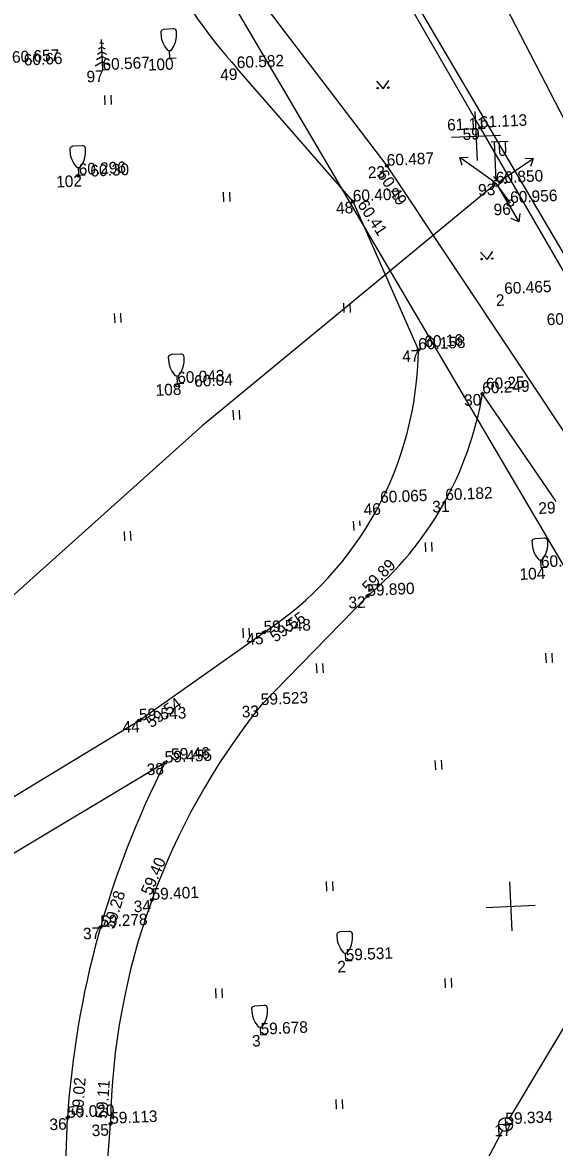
# Model space of a CAD drawing. Extents: x 641493 to 641754, y 6456801 to 6457062.
# Drawn here: x 641616.9 to 641651.4, y 6456908.6 to 6456981.6 of the extents above; entities that cross this region are included whole.
import ezdxf

# ---------------------------------------------------------------- set-up
doc = ezdxf.new("R2010")
doc.units = 0
for name, color, linetype in [('Level 10', 7, 'Continuous'), ('Level 11', 7, 'Continuous'), ('Level 12', 7, 'Continuous'), ('Level 14', 7, 'Continuous'), ('Level 15', 7, 'Continuous'), ('Level 2', 7, 'Continuous'), ('Level 21', 7, 'Continuous'), ('Level 28', 7, 'Continuous'), ('Level 3', 7, 'Continuous'), ('Level 30', 7, 'Continuous'), ('Level 4', 7, 'Continuous'), ('Level 40', 7, 'Continuous'), ('Level 41', 7, 'Continuous'), ('Level 58', 7, 'Continuous'), ('Level 59', 7, 'Continuous'), ('Level 62', 7, 'Continuous'), ('Level 63', 7, 'Continuous')]:
    doc.layers.add(name, color=color, linetype=linetype)

# ---------------------------------------------------------------- blocks, each defined once
blk = doc.blocks.new('VKANKA')
at = {"layer": 'Level 4'}
for q in [(-500, 0), (0, 500), (500, 0), (0, -500)]:
    blk.add_line((0, 0), q, dxfattribs=at)
blk.add_circle((0, 0), 500, dxfattribs=at)

msp = doc.modelspace()

# ---------------------------------------------------------------- linework, layer by layer
at = {"layer": 'Level 10'}
for p, q in [((641626.052, 6456981.14), (641626.651, 6456981.167)), ((641622.083, 6456978.471), (641621.994, 6456980.468)), ((641622.03, 6456979.669), (641621.74, 6456979.491)), ((641622.016, 6456979.969), (641621.81, 6456979.842)), ((641622.003, 6456980.269), (641621.88, 6456980.193)), ((641622.003, 6456980.269), (641622.132, 6456980.204)), ((641622.016, 6456979.969), (641622.233, 6456979.861)), ((641622.03, 6456979.669), (641622.335, 6456979.517)), ((641626.314, 6456979.751), (641626.514, 6456979.76)), ((641626.436, 6456979.256), (641626.414, 6456979.755)), ((641622.059, 6456979.02), (641621.596, 6456978.735)), ((641622.043, 6456979.37), (641621.669, 6456979.139)), ((641622.043, 6456979.37), (641622.436, 6456979.174)), ((641622.059, 6456979.02), (641622.545, 6456978.777)), ((641626.436, 6456979.256), (641626.836, 6456979.274)), ((641622.483, 6456978.488), (641622.083, 6456978.471)), ((641620.153, 6456973.561), (641620.753, 6456973.588)), ((641620.416, 6456972.171), (641620.616, 6456972.18)), ((641620.538, 6456971.676), (641620.516, 6456972.176)), ((641620.538, 6456971.676), (641620.938, 6456971.694)), ((641626.546, 6456960.049), (641627.145, 6456960.075)), ((641626.808, 6456958.659), (641627.008, 6456958.668)), ((641626.93, 6456958.164), (641626.908, 6456958.664)), ((641626.93, 6456958.164), (641627.33, 6456958.182)), ((641650.125, 6456948.111), (641650.724, 6456948.138)), ((641650.387, 6456946.721), (641650.587, 6456946.73)), ((641650.51, 6456946.226), (641650.487, 6456946.726)), ((641650.51, 6456946.226), (641650.909, 6456946.244)), ((641637.466, 6456922.614), (641638.066, 6456922.641)), ((641637.729, 6456921.225), (641637.928, 6456921.234)), ((641637.851, 6456920.73), (641637.829, 6456921.229)), ((641637.851, 6456920.73), (641638.251, 6456920.748)), ((641631.947, 6456917.81), (641632.547, 6456917.837)), ((641632.21, 6456916.421), (641632.409, 6456916.43)), ((641632.332, 6456915.926), (641632.31, 6456916.425)), ((641632.332, 6456915.926), (641632.731, 6456915.944))]:
    msp.add_line(p, q, dxfattribs=at)
for points in [[(641626.314, 6456979.751), (641626.146, 6456979.957), (641626.077, 6456980.065), (641625.992, 6456980.237), (641625.921, 6456980.459), (641625.89, 6456980.614), (641625.861, 6456980.932), (641625.861, 6456980.973), (641625.887, 6456981.046), (641625.926, 6456981.085), (641626.052, 6456981.14)], [(641626.514, 6456979.76), (641626.662, 6456979.98), (641626.722, 6456980.094), (641626.791, 6456980.273), (641626.842, 6456980.501), (641626.859, 6456980.657), (641626.86, 6456980.977), (641626.856, 6456981.018), (641626.823, 6456981.088), (641626.781, 6456981.123), (641626.651, 6456981.167)], [(641620.416, 6456972.171), (641620.248, 6456972.377), (641620.179, 6456972.486), (641620.094, 6456972.657), (641620.022, 6456972.88), (641619.992, 6456973.034), (641619.963, 6456973.352), (641619.963, 6456973.394), (641619.989, 6456973.466), (641620.028, 6456973.505), (641620.153, 6456973.561)], [(641620.616, 6456972.18), (641620.764, 6456972.4), (641620.824, 6456972.515), (641620.893, 6456972.693), (641620.944, 6456972.921), (641620.961, 6456973.078), (641620.961, 6456973.397), (641620.958, 6456973.438), (641620.925, 6456973.508), (641620.883, 6456973.544), (641620.753, 6456973.588)], [(641626.808, 6456958.659), (641626.64, 6456958.865), (641626.571, 6456958.973), (641626.486, 6456959.145), (641626.415, 6456959.367), (641626.384, 6456959.522), (641626.355, 6456959.84), (641626.355, 6456959.881), (641626.381, 6456959.954), (641626.42, 6456959.993), (641626.546, 6456960.049)], [(641627.008, 6456958.668), (641627.157, 6456958.888), (641627.216, 6456959.002), (641627.285, 6456959.181), (641627.336, 6456959.409), (641627.353, 6456959.566), (641627.354, 6456959.885), (641627.35, 6456959.926), (641627.317, 6456959.996), (641627.275, 6456960.031), (641627.145, 6456960.075)], [(641650.387, 6456946.721), (641650.22, 6456946.927), (641650.15, 6456947.036), (641650.065, 6456947.207), (641649.994, 6456947.43), (641649.963, 6456947.584), (641649.934, 6456947.902), (641649.934, 6456947.944), (641649.961, 6456948.016), (641649.999, 6456948.055), (641650.125, 6456948.111)], [(641650.587, 6456946.73), (641650.736, 6456946.95), (641650.795, 6456947.065), (641650.864, 6456947.243), (641650.916, 6456947.471), (641650.932, 6456947.628), (641650.933, 6456947.947), (641650.929, 6456947.988), (641650.896, 6456948.058), (641650.854, 6456948.094), (641650.724, 6456948.138)], [(641637.729, 6456921.225), (641637.561, 6456921.431), (641637.492, 6456921.539), (641637.407, 6456921.711), (641637.335, 6456921.933), (641637.305, 6456922.088), (641637.275, 6456922.406), (641637.276, 6456922.447), (641637.302, 6456922.52), (641637.341, 6456922.559), (641637.466, 6456922.614)], [(641637.928, 6456921.234), (641638.077, 6456921.454), (641638.137, 6456921.568), (641638.206, 6456921.747), (641638.257, 6456921.975), (641638.274, 6456922.131), (641638.274, 6456922.45), (641638.27, 6456922.492), (641638.238, 6456922.562), (641638.196, 6456922.597), (641638.066, 6456922.641)], [(641632.21, 6456916.421), (641632.042, 6456916.626), (641631.972, 6456916.735), (641631.888, 6456916.907), (641631.816, 6456917.129), (641631.786, 6456917.284), (641631.756, 6456917.601), (641631.757, 6456917.643), (641631.783, 6456917.716), (641631.822, 6456917.755), (641631.947, 6456917.81)], [(641632.409, 6456916.43), (641632.558, 6456916.649), (641632.618, 6456916.764), (641632.687, 6456916.942), (641632.738, 6456917.17), (641632.755, 6456917.327), (641632.755, 6456917.646), (641632.751, 6456917.688), (641632.719, 6456917.758), (641632.677, 6456917.793), (641632.547, 6456917.837)]]:
    msp.add_lwpolyline(points, dxfattribs=at)
at = {"layer": 'Level 11'}
for p, q in [((641647.268, 6456973.818), (641648.367, 6456973.867)), ((641647.468, 6456973.827), (641647.58, 6456971.33)), ((641647.768, 6456973.841), (641647.799, 6456973.141)), ((641648.167, 6456973.858), (641648.199, 6456973.159))]:
    msp.add_line(p, q, dxfattribs=at)
msp.add_circle((641647.589, 6456971.13), 0.2, dxfattribs=at)
msp.add_arc((641647.999, 6456973.15), 0.2, 182.50333, 2.62472, dxfattribs=at)
at = {"layer": 'Level 12'}
for p, q in [((641645.232, 6456972.82), (641645.782, 6456972.833)), ((641647.426, 6456971.247), (641645.232, 6456972.82)), ((641645.396, 6456972.295), (641645.232, 6456972.82)), ((641647.755, 6456971.241), (641649.999, 6456972.742)), ((641649.45, 6456972.773), (641649.999, 6456972.742)), ((641649.999, 6456972.742), (641649.818, 6456972.223)), ((641647.691, 6456970.958), (641649.068, 6456968.636)), ((641649.068, 6456968.636), (641648.559, 6456968.845)), ((641649.128, 6456969.182), (641649.068, 6456968.636))]:
    msp.add_line(p, q, dxfattribs=at)
msp.add_circle((641647.589, 6456971.13), 0.2, dxfattribs=at)
msp.add_circle((641647.589, 6456971.13), 0.2, dxfattribs=at)
msp.add_circle((641647.589, 6456971.13), 0.2, dxfattribs=at)
at = {"layer": 'Level 14'}
for p, q in [((641666.518, 6456940.79), (641648.44, 6456910.497)), ((641648, 6456909.713), (641629.834, 6456875.163))]:
    msp.add_line(p, q, dxfattribs=at)
at = {"layer": 'Level 15'}
msp.add_line((641653.489, 6456972.384), (641633.614, 6457010.947), dxfattribs=at)
at = {"layer": 'Level 2'}
msp.add_line((641648.513, 6456969.854), (641647.589, 6456971.13), dxfattribs=at)
at = {"layer": 'Level 21'}
for p, q in [((641647.589, 6456971.13), (641628.516, 6456955.386)), ((641628.516, 6456955.386), (641611.003, 6456939.688))]:
    msp.add_line(p, q, dxfattribs=at)
at = {"layer": 'Level 28'}
for p, q in [((641635.762, 6456993.536), (641646.549, 6456974.741)), ((641646.549, 6456974.741), (641653.802, 6456962.195))]:
    msp.add_line(p, q, dxfattribs=at)
at = {"layer": 'Level 3'}
msp.add_circle((641648.513, 6456969.854), 0.205, dxfattribs=at)
at = {"layer": 'Level 30'}
for p, q in [((641630.926, 6456984.857), (641640.51, 6456972.268)), ((641638.311, 6456969.951), (641630.787, 6456978.598)), ((641640.51, 6456972.268), (641653.885, 6456952.147)), ((641642.551, 6456960.34), (641638.311, 6456969.951)), ((641651.485, 6456950.496), (641646.706, 6456957.494)), ((641639.252, 6456944.375), (641632.346, 6456937.299)), ((641624.452, 6456936.302), (641632.527, 6456942.007)), ((641606.57, 6456925.482), (641624.452, 6456936.302)), ((641626.117, 6456933.558), (641608.189, 6456922.844)), ((641619.483, 6456901.701), (641619.796, 6456910.532)), ((641622.348, 6456906.84), (641622.58, 6456910.145))]:
    msp.add_line(p, q, dxfattribs=at)
for centre, radius, start, end in [((641654.951, 6457000.388), 32.538, 193.17894, 222.04265), ((641620.311, 6456960.593), 22.241, 303.31534, 359.34818), ((641625.05, 6456961.121), 21.958, 310.30162, 350.49207), ((641667.33, 6456909.383), 44.757, 141.41247, 179.02441), ((641679.055, 6456906.643), 59.386, 153.05047, 176.24563)]:
    msp.add_arc(centre, radius, start, end, dxfattribs=at)
at = {"layer": 'Level 4'}
for q in [(641648.189, 6456910.56), (641647.76, 6456910.091), (641648.659, 6456910.131), (641648.23, 6456909.661)]:
    msp.add_line((641648.209, 6456910.111), q, dxfattribs=at)
msp.add_circle((641648.209, 6456910.111), 0.45, dxfattribs=at)
at = {"layer": 'Level 40'}
for p, q in [((641603.499, 6457028.792), (641713.505, 6456841.555)), ((641654.35, 6456962.518), (641636.125, 6456993.56))]:
    msp.add_line(p, q, dxfattribs=at)
at = {"layer": 'Level 41'}
for p, q in [((641639.835, 6456977.759), (641640.258, 6456977.274)), ((641640.258, 6456977.274), (641640.634, 6456977.795)), ((641622.199, 6456976.839), (641622.227, 6456976.22)), ((641622.605, 6456976.846), (641622.632, 6456976.238)), ((641647.418, 6456971.589), (641647.841, 6456971.104)), ((641647.841, 6456971.104), (641648.217, 6456971.625)), ((641629.893, 6456970.558), (641629.92, 6456969.938)), ((641630.298, 6456970.565), (641630.326, 6456969.957)), ((641646.574, 6456966.674), (641646.999, 6456966.187)), ((641646.999, 6456966.187), (641647.373, 6456966.709)), ((641637.697, 6456963.369), (641637.725, 6456962.75)), ((641638.103, 6456963.376), (641638.13, 6456962.768)), ((641622.832, 6456962.704), (641622.86, 6456962.084)), ((641623.238, 6456962.711), (641623.265, 6456962.102)), ((641630.526, 6456956.422), (641630.553, 6456955.803)), ((641630.931, 6456956.429), (641630.959, 6456955.821)), ((641638.33, 6456949.234), (641638.358, 6456948.614)), ((641638.736, 6456949.241), (641638.75, 6456948.925)), ((641623.465, 6456948.568), (641623.493, 6456947.949)), ((641623.871, 6456948.575), (641623.898, 6456947.967)), ((641642.992, 6456947.855), (641643.02, 6456947.235)), ((641643.398, 6456947.862), (641643.425, 6456947.253)), ((641631.159, 6456942.286), (641631.186, 6456941.667)), ((641631.564, 6456942.293), (641631.592, 6456941.685)), ((641650.797, 6456940.666), (641650.824, 6456940.047)), ((641651.202, 6456940.673), (641651.23, 6456940.065)), ((641635.931, 6456940.001), (641635.959, 6456939.381)), ((641636.337, 6456940.007), (641636.364, 6456939.399)), ((641643.625, 6456933.719), (641643.653, 6456933.1)), ((641644.031, 6456933.726), (641644.058, 6456933.118)), ((641636.564, 6456925.865), (641636.592, 6456925.245)), ((641636.97, 6456925.872), (641636.997, 6456925.264)), ((641644.258, 6456919.583), (641644.286, 6456918.964)), ((641644.664, 6456919.59), (641644.691, 6456918.982)), ((641629.393, 6456918.918), (641629.421, 6456918.298)), ((641629.798, 6456918.925), (641629.826, 6456918.316)), ((641637.197, 6456911.729), (641637.225, 6456911.11)), ((641637.603, 6456911.736), (641637.63, 6456911.128)), ((641622.74, 6456911.014), (641622.765, 6456910.462))]:
    msp.add_line(p, q, dxfattribs=at)
for centre, radius in [((641640.604, 6456977.343), 0.0482), ((641639.905, 6456977.312), 0.0433), ((641647.488, 6456971.142), 0.0407), ((641648.187, 6456971.173), 0.0486), ((641646.644, 6456966.226), 0.0428), ((641647.343, 6456966.258), 0.0452)]:
    msp.add_circle(centre, radius, dxfattribs=at)
at = {"layer": 'Level 58'}
for p, q in [((641646.219, 6456975.789), (641646.362, 6456972.606)), ((641644.699, 6456974.126), (641647.882, 6456974.269)), ((641648.456, 6456925.845), (641648.598, 6456922.661)), ((641646.935, 6456924.182), (641650.119, 6456924.324))]:
    msp.add_line(p, q, dxfattribs=at)
at = {"layer": 'Level 59'}
for centre in [(641646.549, 6456974.741), (641640.51, 6456972.268), (641620.478, 6456971.633), (641638.311, 6456969.951), (641642.551, 6456960.34), (641626.915, 6456958.024), (641646.706, 6456957.494), (641639.252, 6456944.375), (641632.527, 6456942.007), (641624.452, 6456936.302), (641626.117, 6456933.558), (641625.264, 6456924.666), (641621.938, 6456922.905), (641619.796, 6456910.532), (641622.58, 6456910.145)]:
    msp.add_circle(centre, 0.0909, dxfattribs=at)

# ---------------------------------------------------------------- block references
at = {"layer": 'Level 4', "xscale": 9.999000664682737e-05, "yscale": 9.999000664682736e-05, "rotation": 2.5640219439467273}
msp.add_blockref('VKANKA', (641648.209, 6456910.111), dxfattribs=at)

# ---------------------------------------------------------------- texts
at = {"layer": 'Level 59'}
for s, rotation, p in [('60.66', 2.56402, (641616.978, 6456978.77)), ('61.11', 2.56402, (641644.427, 6456974.547)), ('60.30', 2.56402, (641621.296, 6456971.57)), ('60.49', 303.749, (641639.842, 6456971.705)), ('60.41', 303.749, (641638.568, 6456969.75)), ('60.99', 2.56402, (641650.884, 6456961.932)), ('60.16', 2.56402, (641642.952, 6456960.502)), ('60.04', 2.56402, (641628.025, 6456957.935)), ('60.25', 2.56402, (641646.946, 6456957.769)), ('59.89', 44.74847, (641639.348, 6456944.547)), ('59.55', 35.53342, (641633.274, 6456941.341)), ('59.54', 35.53342, (641625.232, 6456935.789)), ('59.46', 2.56402, (641626.534, 6456933.733)), ('59.40', 66.65751, (641625.206, 6456924.914)), ('59.28', 72.9102, (641622.815, 6456922.726)), ('59.02', 85.93151, (641620.803, 6456910.632)), ('59.11', 85.93151, (641622.367, 6456910.46))]:
    msp.add_text(s, height=0.7499, rotation=rotation, dxfattribs=at).set_placement(p)
at = {"layer": 'Level 62'}
for s, height, p in [('100', 0.7499, (641625.025, 6456978.442)), ('97', 0.7499, (641621.049, 6456977.674)), ('49', 0.7499, (641629.717, 6456977.799)), ('59', 0.7499, (641645.433, 6456973.94)), ('23', 0.7499, (641639.287, 6456971.463)), ('102', 0.7499, (641619.079, 6456970.86)), ('93', 0.7499, (641646.437, 6456970.328)), ('48', 0.7499, (641637.224, 6456969.152)), ('96', 0.7499, (641647.443, 6456969.056)), ('2', 0.75, (641647.591, 6456963.179)), ('2', 0.75, (641647.591, 6456963.179)), ('47', 0.7499, (641641.517, 6456959.543)), ('108', 0.7499, (641625.525, 6456957.35)), ('30', 0.7499, (641645.53, 6456956.691)), ('46', 0.7499, (641639.014, 6456949.609)), ('31', 0.7499, (641643.463, 6456949.785)), ('29', 0.7499, (641650.344, 6456949.694)), ('104', 0.7499, (641649.122, 6456945.413)), ('32', 0.7499, (641638.029, 6456943.57)), ('45', 0.7499, (641631.41, 6456941.206)), ('33', 0.7499, (641631.111, 6456936.493)), ('44', 0.7499, (641623.383, 6456935.503)), ('38', 0.7499, (641624.948, 6456932.754)), ('34', 0.7499, (641624.111, 6456923.864)), ('37', 0.7499, (641620.822, 6456922.104)), ('2', 0.75, (641637.312, 6456919.955)), ('3', 0.75, (641631.781, 6456915.15)), ('36', 0.7499, (641618.644, 6456909.73)), ('35', 0.7499, (641621.38, 6456909.341)), ('17', 0.7499, (641647.482, 6456909.328))]:
    msp.add_text(s, height=height, rotation=2.56402, dxfattribs=at).set_placement(p)
at = {"layer": 'Level 63'}
for s, p in [('60.657', (641616.214, 6456978.949)), ('60.567', (641622.083, 6456978.471)), ('60.582', (641630.787, 6456978.598)), ('61.113', (641646.549, 6456974.741)), ('60.487', (641640.51, 6456972.268)), ('60.296', (641620.538, 6456971.676)), ('60.850', (641647.589, 6456971.13)), ('60.409', (641638.311, 6456969.951)), ('60.956', (641648.513, 6456969.854)), ('60.465', (641648.129, 6456963.954)), ('60.465', (641648.129, 6456963.954)), ('60.158', (641642.551, 6456960.34)), ('60.043', (641626.93, 6456958.164)), ('60.249', (641646.706, 6456957.494)), ('60.065', (641640.083, 6456950.408)), ('60.182', (641644.309, 6456950.574)), ('60.153', (641650.51, 6456946.226)), ('59.890', (641639.252, 6456944.375)), ('59.548', (641632.527, 6456942.007)), ('59.523', (641632.346, 6456937.299)), ('59.543', (641624.452, 6456936.302)), ('59.455', (641626.117, 6456933.558)), ('59.401', (641625.264, 6456924.666)), ('59.278', (641621.938, 6456922.905)), ('59.531', (641637.851, 6456920.73)), ('59.678', (641632.332, 6456915.926)), ('59.020', (641619.796, 6456910.532)), ('59.113', (641622.58, 6456910.145)), ('59.334', (641648.209, 6456910.111))]:
    msp.add_text(s, height=0.7499, rotation=2.56402, dxfattribs=at).set_placement(p)

doc.saveas('drawing.dxf')
